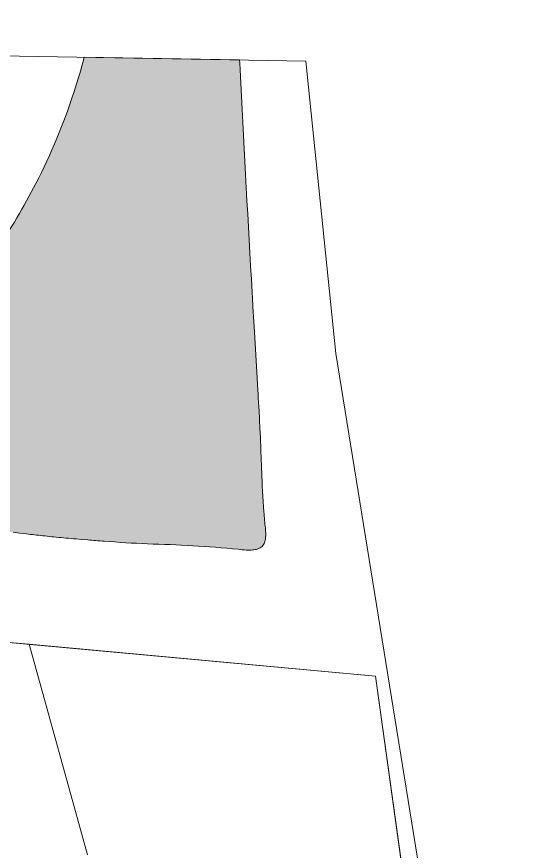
# Model space of a CAD drawing. Header units: millimetres. Extents: x -20794 to 71174, y -103753 to 30644.
# Drawn here: x 32390 to 44150, y 11110 to 30644 of the extents above; entities that cross this region are included whole.
import ezdxf

# ---------------------------------------------------------------- set-up
doc = ezdxf.new("R2010")
doc.units = ezdxf.units.MM
doc.header["$MEASUREMENT"] = 0
for name, color, linetype, lineweight in [('2D - Общий_Ном._пера__1', 7, 'Continuous', 13), ('Местность - Рельеф_Ном._пера__1', 7, 'Continuous', 13), ('Местность - Рельеф_Ном._пера__101', 252, 'Continuous', 5)]:
    doc.layers.add(name, color=color, linetype=linetype, lineweight=lineweight)

msp = doc.modelspace()

# ---------------------------------------------------------------- hatches: boundary and pattern name
at = {"layer": 'Местность - Рельеф_Ном._пера__101', "linetype": 'Continuous', "lineweight": 0, "true_color": 0xe4e4e4}
msp.add_hatch(color=254, dxfattribs=at).paths.add_polyline_path([(-14540, 24553), (-19951, 25024), (-19124, 19512), (-13813, 19489), (-13338, 19488), (-11201, 19481), (-9841, 19474), (-8975, 19469, -0.001019), (-4317, 19430), (-1519, 19397), (909, 19364), (928, 19363), (1372, 19357, -0.001351), (7548, 19245), (8109, 19233), (8150, 19232), (8202, 19231), (10633, 19177), (12066, 19142, 0.002305), (15791, 19047), (16108, 19040), (16492, 19033), (16869, 19025), (17007, 19023), (17355, 19017), (17535, 19014), (17671, 19011), (17830, 19009, 0.002963), (22620, 18961), (23344, 18958, -0.002663), (24435, 18964), (24688, 18964), (24781, 18964), (24956, 18963), (25008, 18963), (25182, 18962), (25269, 18961), (25474, 18959), (25646, 18957), (25775, 18956), (25836, 18955, -0.004662), (27746, 18911, -0.003874), (29332, 18848, -0.006518), (30543, 18760, -0.007574), (31948, 18619, -0.001726), (32267, 18580), (32306, 18576), (32457, 18557), (32623, 18538), (32712, 18528, 0.001077), (32898, 18507, 0.001171), (33101, 18485, 0.001246), (33317, 18463, 0.00131), (33544, 18442, 0.001358), (33780, 18420), (33898, 18410), (34055, 18397, 0.00219), (34435, 18367, 0.005838), (35450, 18305, -0.019026), (37569, 18179, 0.031811), (37767, 18160, 0.023383), (37913, 18162, 0.061207), (38030, 18186, 0.107082), (38130, 18246, 0.107403), (38190, 18338, 0.065103), (38215, 18447, 0.055906), (38208, 18670, -0.005362), (38173, 19055, -0.013282), (38123, 20011), (38122, 20014), (38122, 20016), (38122, 20020), (38121, 20051), (38120, 20085), (38119, 20117), (38112, 20306), (38105, 20493), (38103, 20541), (38102, 20554), (38102, 20563), (38102, 20570), (38102, 20571), (38095, 20739), (38092, 20795), (38082, 21008), (38072, 21212), (38071, 21231), (38071, 21234), (38061, 21425), (38051, 21606), (38044, 21733), (38041, 21779), (38040, 21805), (38040, 21808), (38033, 21913), (38033, 21916), (38027, 22026), (38026, 22029), (38017, 22192), (37954, 23257), (37939, 23501), (37933, 23620), (37925, 23747), (37919, 23861), (37907, 24056), (37899, 24196, -0.001403), (37632, 29088), (37624, 29252), (37616, 29403), (37608, 29557), (37604, 29631), (33970, 29694, -0.014248), (33736, 28896, -0.040068), (32840, 26739, -0.025708), (31908, 25159, -0.010271), (31720, 24879, -0.017765), (31368, 24414, -0.013631), (31076, 24076, -0.001199), (31050, 24046, -0.006116), (30912, 23900, -0.014268), (30691, 23701, -0.002906), (30645, 23661, -0.06445), (29514, 22942, -0.060359), (28321, 22551, -0.050381), (25956, 22302, -0.004911), (24526, 22294), (23426, 22288, 0.001125), (22130, 22276, -0.002577), (20235, 22265, -0.004583), (16865, 22295, -0.001213), (15974, 22314), (15915, 22315), (15555, 22324), (15162, 22334, -0.004795), (11638, 22464, -0.003918), (8761, 22621, -0.001159), (7170, 22728), (7144, 22730), (7012, 22739), (6944, 22744), (6727, 22759, -0.003064), (2523, 23084), (1559, 23165), (543, 23251), (-3095, 23561), (-3333, 23581), (-3543, 23599), (-6756, 23878), (-9042, 24076), (-12918, 24412), (-13192, 24436)])

# ---------------------------------------------------------------- linework, layer by layer
at = {"layer": '2D - Общий_Ном._пера__1', "color": 7, "linetype": 'Continuous', "lineweight": 13}
msp.add_lwpolyline([(-4905, 2291), (-7500, 9226), (-5564, 14372), (318, 18305), (13912, 17674), (40786, 15212), (43733, -6093), (27149, -8854), (10067, -8139), (1640, -3518)], close=True, dxfattribs=at)
at = {"layer": 'Местность - Рельеф_Ном._пера__1', "color": 7, "linetype": 'Continuous', "lineweight": 13}
for p, q in [((32685, 15954), (25790, 16586)), ((32685, 15954), (34049, 11029)), ((40786, 15212), (32685, 15954)), ((40786, 15212), (43731, -6081))]:
    msp.add_line(p, q, dxfattribs=at)
at = {"layer": 'Местность - Рельеф_Ном._пера__1', "color": 7, "linetype": 'Continuous', "lineweight": 13, "flags": 128}
msp.add_lwpolyline([(60585, -54982), (54097, -19639), (50907, -4341), (47906, -5102), (45451, -5764), (44510, -6018), (44497, -5940), (41720, 11235), (39857, 22762), (39154, 29604), (27977, 29798), (19148, 29951), (9528, 30118), (-9, 30283), (-8586, 30432), (-17456, 30586), (-20794, 30644), (-17657, 9737), (789, -103753)], dxfattribs=at)
msp.add_lwpolyline([(32306, 18576), (32457, 18557), (32623, 18538), (32712, 18528, 0.001077), (32898, 18507, 0.001171), (33101, 18485, 0.001246), (33317, 18463, 0.00131), (33544, 18442, 0.001358), (33780, 18420), (33898, 18410), (34055, 18397, 0.00219), (34435, 18367, 0.005838), (35450, 18305, -0.019026), (37569, 18179, 0.031811), (37767, 18160, 0.023383), (37913, 18162, 0.061207), (38030, 18186, 0.107082), (38130, 18246, 0.107403), (38190, 18338, 0.065103), (38215, 18447, 0.055906), (38208, 18670, -0.005362), (38173, 19055, -0.013282), (38123, 20011), (38122, 20014), (38122, 20016), (38122, 20020), (38121, 20051), (38120, 20085), (38119, 20117), (38112, 20306), (38105, 20493), (38103, 20541), (38102, 20554), (38102, 20563), (38102, 20570), (38102, 20571), (38095, 20739), (38092, 20795), (38082, 21008), (38072, 21212), (38071, 21231), (38071, 21234), (38061, 21425), (38051, 21606), (38044, 21733), (38041, 21779), (38040, 21805), (38040, 21808), (38033, 21913), (38033, 21916), (38027, 22026), (38026, 22029), (38017, 22192), (37954, 23257), (37939, 23501), (37933, 23620), (37925, 23747), (37919, 23861), (37907, 24056), (37899, 24196, -0.001403), (37632, 29088), (37624, 29252), (37616, 29403), (37608, 29557), (37604, 29631), (33970, 29694, -0.014248), (33736, 28896, -0.040068), (32840, 26739, -0.025708), (31908, 25159, -0.010271)], format="xyb", dxfattribs=at)

doc.saveas('drawing.dxf')
